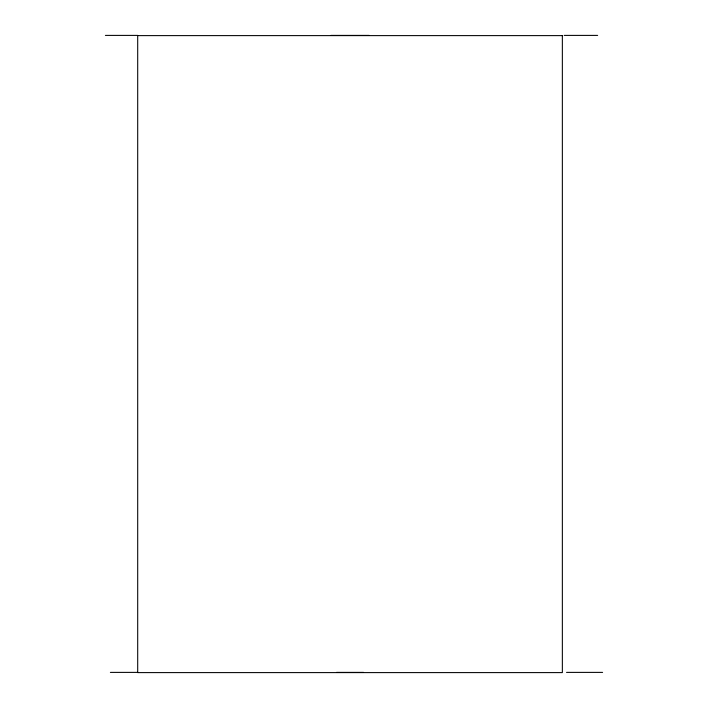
<?xml version="1.0" encoding="UTF-8"?>
<svg xmlns="http://www.w3.org/2000/svg" width="708" height="708" viewBox="0 0 708 708"><rect width="100%" height="100%" fill="white"/><g stroke="black" fill="none" stroke-linecap="round" stroke-linejoin="round"><path stroke-width="1.06" d="M105.403 35.4L137.697 35.4M330.857 35.4L369.195 35.4M564.17 35.4L597.64 35.4M110.395 672.388L137.697 672.388M336.512 672.388L363.549 672.388M566.533 672.388L602.596 672.388M562.356 35.612L137.697 35.612L137.697 672.6L562.356 672.6L562.356 35.612"/></g></svg>
